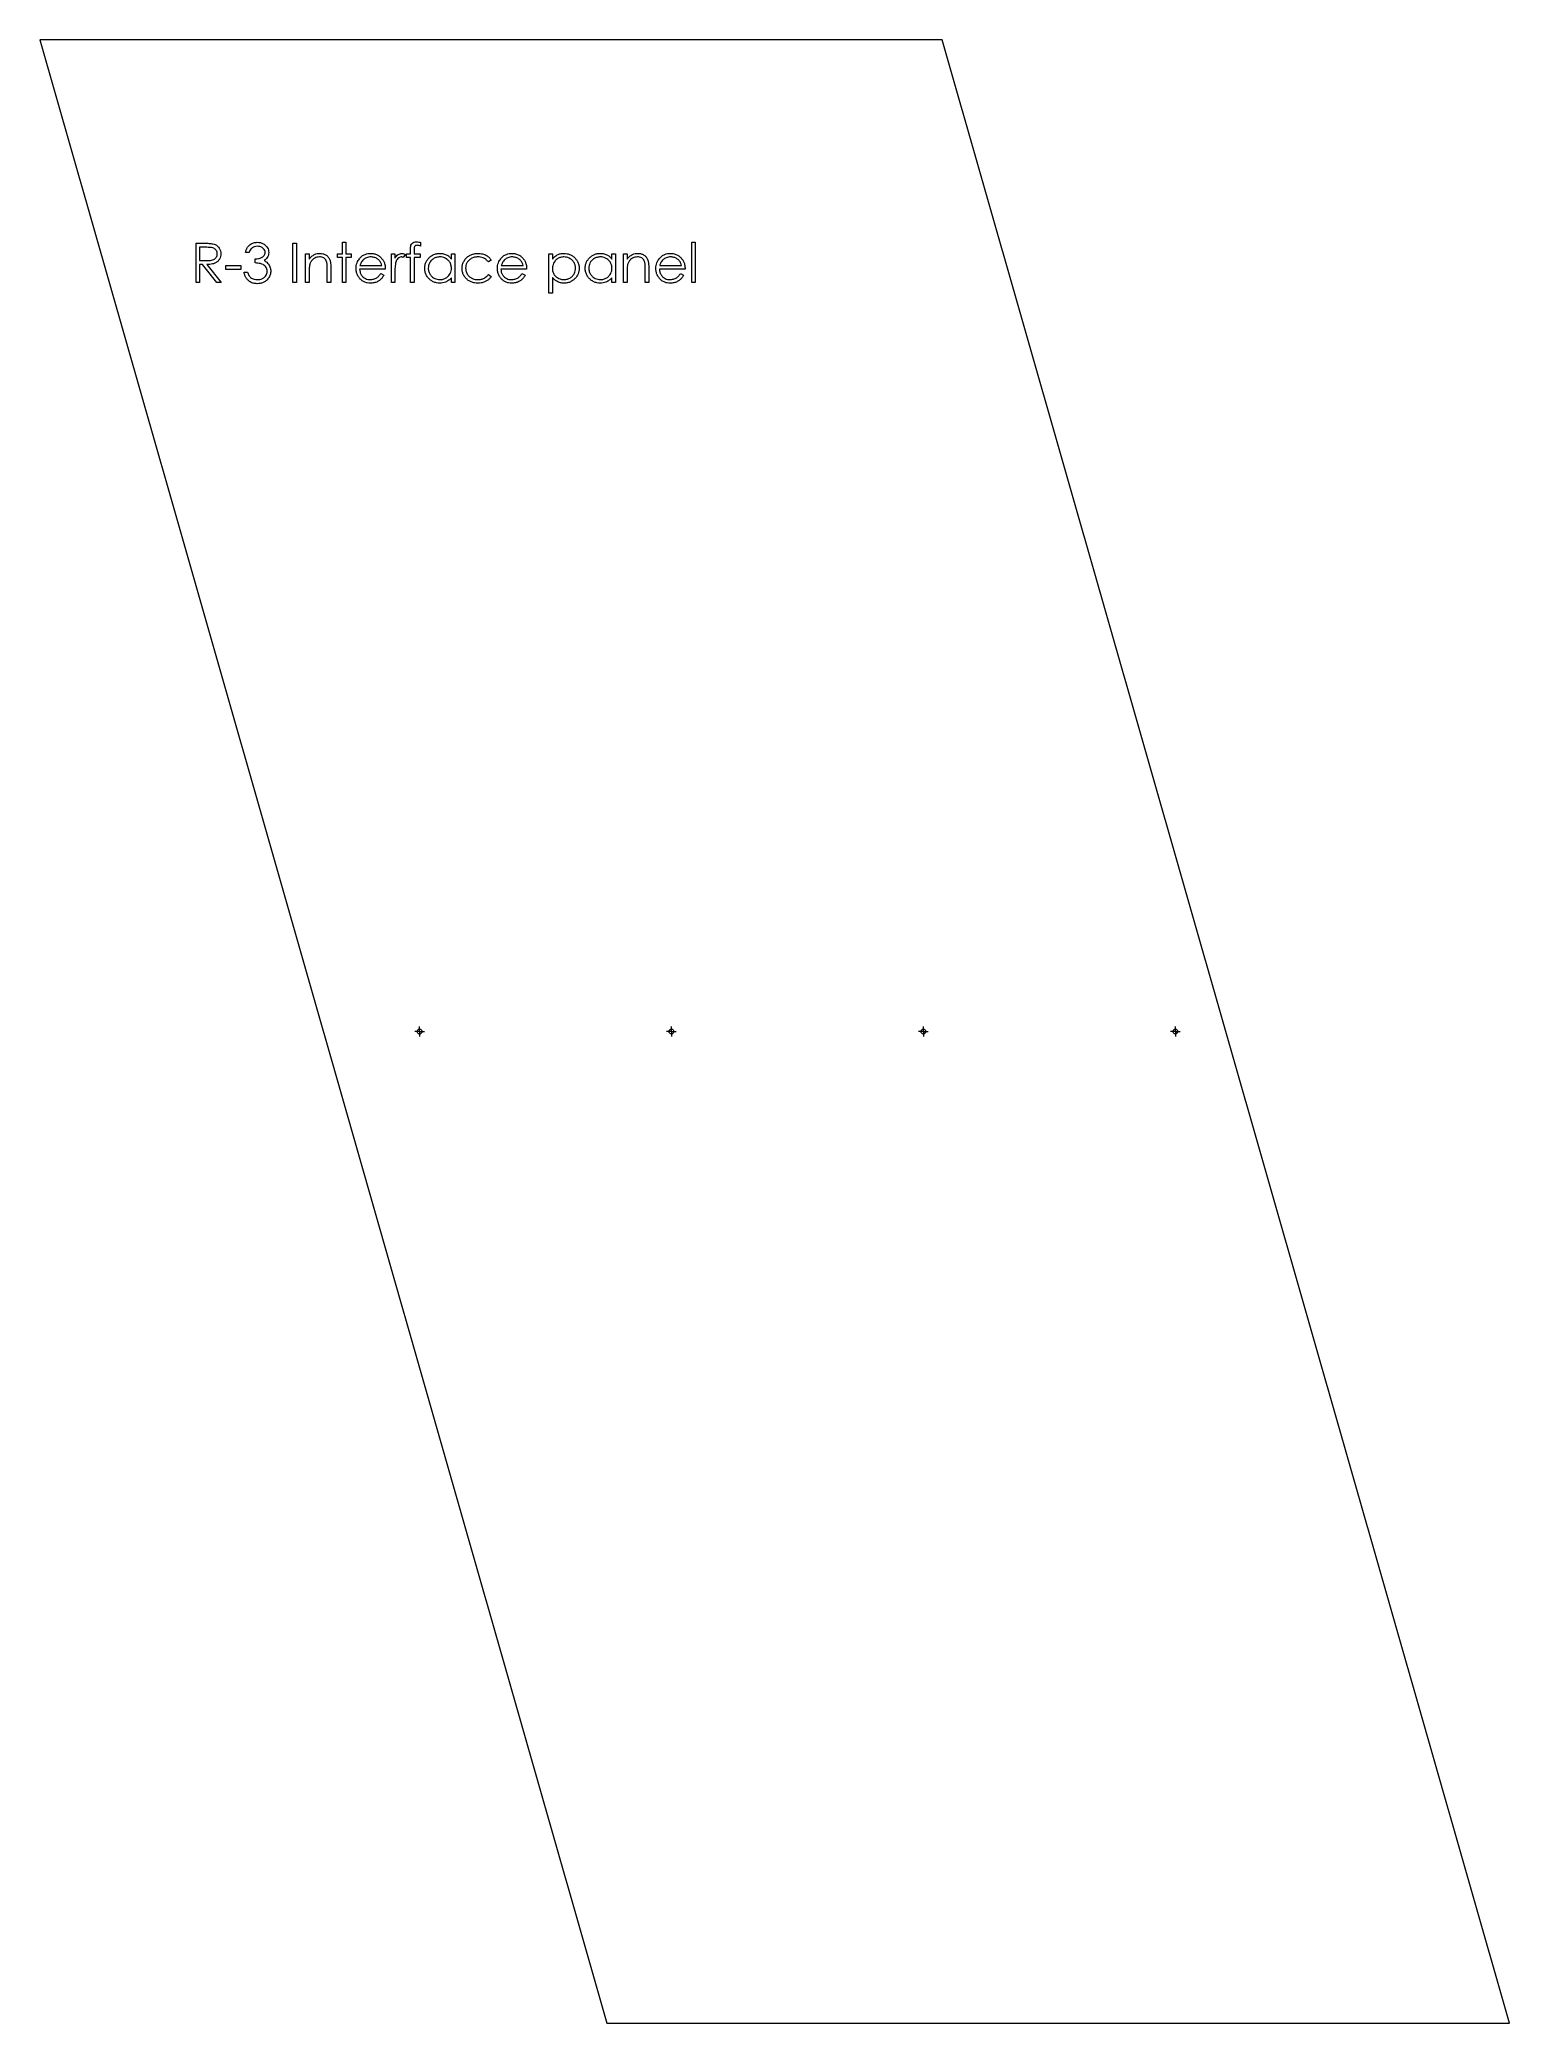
# Model space of a CAD drawing. Header units: inches. Extents: x -24 to 34.4, y -34.6 to 44.2.
import ezdxf

# ---------------------------------------------------------------- set-up
doc = ezdxf.new("R2010")
doc.units = ezdxf.units.IN
doc.header["$MEASUREMENT"] = 0

# ---------------------------------------------------------------- blocks, each defined once
blk = doc.blocks.new('SW_CENTERMARKSYMBOL_0')
at = {"color": 0, "linetype": 'Continuous', "lineweight": 0}
for p, q in [((-0.098, 0), (-0.192, 0)), ((0, 0), (-0.098, 0)), ((0, 0.098), (0, 0.192)), ((0, 0), (0, 0.098)), ((0, 0), (0, -0.098)), ((0, 0), (0.098, 0)), ((0.098, 0), (0.192, 0)), ((0, -0.098), (0, -0.192))]:
    blk.add_line(p, q, dxfattribs=at)
blk = doc.blocks.new('SW_CENTERMARKSYMBOL_1')
at = {"color": 0, "linetype": 'Continuous', "lineweight": 0}
for p, q in [((-0.098, 0), (-0.192, 0)), ((0, 0), (-0.098, 0)), ((0, 0.098), (0, 0.192)), ((0, 0), (0, 0.098)), ((0, 0), (0, -0.098)), ((0, 0), (0.098, 0)), ((0.098, 0), (0.192, 0)), ((0, -0.098), (0, -0.192))]:
    blk.add_line(p, q, dxfattribs=at)
blk = doc.blocks.new('SW_CENTERMARKSYMBOL_2')
at = {"color": 0, "linetype": 'Continuous', "lineweight": 0}
for p, q in [((-0.098, 0), (-0.192, 0)), ((0, 0), (-0.098, 0)), ((0, 0.098), (0, 0.192)), ((0, 0), (0, 0.098)), ((0, 0), (0, -0.098)), ((0, 0), (0.098, 0)), ((0.098, 0), (0.192, 0)), ((0, -0.098), (0, -0.192))]:
    blk.add_line(p, q, dxfattribs=at)
blk = doc.blocks.new('SW_CENTERMARKSYMBOL_3')
at = {"color": 0, "linetype": 'Continuous', "lineweight": 0}
for p, q in [((-0.098, 0), (-0.192, 0)), ((0, 0), (-0.098, 0)), ((0, 0.098), (0, 0.192)), ((0, 0), (0, 0.098)), ((0, 0), (0, -0.098)), ((0, 0), (0.098, 0)), ((0.098, 0), (0.192, 0)), ((0, -0.098), (0, -0.192))]:
    blk.add_line(p, q, dxfattribs=at)

msp = doc.modelspace()

# ---------------------------------------------------------------- linework, layer by layer
at = {"color": 7, "linetype": 'Continuous', "lineweight": 15}
for p, q in [((-23.952, 44.152), (-1.439, -34.568)), ((11.869, 44.152), (-23.952, 44.152)), ((34.382, -34.568), (11.869, 44.152)), ((-17.744, 36.072), (-17.431, 36.072)), ((-17.744, 34.509), (-17.744, 36.072)), ((-17.604, 35.912), (-17.604, 35.391)), ((-17.311, 35.912), (-17.604, 35.912)), ((-15.64, 35.711), (-15.781, 35.711)), ((-15.4, 35.291), (-15.4, 35.451)), ((-13.898, 36.072), (-13.757, 36.072)), ((-13.898, 34.509), (-13.898, 36.072)), ((-13.757, 36.072), (-13.757, 34.509)), ((-13.397, 35.651), (-13.257, 35.651)), ((-13.397, 34.509), (-13.397, 35.651)), ((-13.257, 35.651), (-13.257, 35.445)), ((-12.135, 35.511), (-12.135, 35.651)), ((-12.135, 35.651), (-11.935, 35.651)), ((-11.935, 35.511), (-12.135, 35.511)), ((-11.935, 36.112), (-11.794, 36.112)), ((-11.935, 35.651), (-11.935, 36.112)), ((-11.935, 34.509), (-11.935, 35.511)), ((-11.794, 36.112), (-11.794, 35.651)), ((-11.794, 35.651), (-11.594, 35.651)), ((-11.794, 35.511), (-11.794, 34.509)), ((-11.594, 35.511), (-11.794, 35.511)), ((-11.594, 35.651), (-11.594, 35.511)), ((-9.991, 35.651), (-9.851, 35.651)), ((-9.991, 34.509), (-9.991, 35.651)), ((-9.851, 35.651), (-9.851, 35.483)), ((-9.451, 35.632), (-9.528, 35.511)), ((-9.39, 35.651), (-9.23, 35.651)), ((-9.39, 35.511), (-9.39, 35.651)), ((-9.23, 35.511), (-9.39, 35.511)), ((-9.23, 35.651), (-9.23, 35.834)), ((-9.23, 34.509), (-9.23, 35.511)), ((-9.089, 35.511), (-9.09, 34.509)), ((-9.089, 35.81), (-9.089, 35.651)), ((-9.089, 35.651), (-8.85, 35.651)), ((-8.85, 35.511), (-9.089, 35.511)), ((-8.85, 35.651), (-8.85, 35.511)), ((-8.83, 36.103), (-8.83, 35.957)), ((-7.608, 35.651), (-7.467, 35.651)), ((-7.608, 35.44), (-7.608, 35.651)), ((-7.467, 35.651), (-7.467, 34.509)), ((-3.741, 35.651), (-3.601, 35.651)), ((-3.741, 34.089), (-3.741, 35.651)), ((-3.601, 35.651), (-3.601, 35.44)), ((-1.237, 35.651), (-1.097, 35.651)), ((-1.237, 35.44), (-1.237, 35.651)), ((-1.097, 35.651), (-1.097, 34.509)), ((-0.777, 35.651), (-0.636, 35.651)), ((-0.777, 34.509), (-0.777, 35.651)), ((-0.636, 35.651), (-0.636, 35.445)), ((1.928, 36.112), (2.068, 36.112)), ((1.928, 34.509), (1.928, 36.112)), ((2.068, 36.112), (2.068, 34.509)), ((-17.604, 35.391), (-17.318, 35.389)), ((-17.604, 35.23), (-17.604, 34.509)), ((-17.49, 35.23), (-17.604, 35.23)), ((-16.916, 34.509), (-17.49, 35.23)), ((-17.316, 35.23), (-16.742, 34.509)), ((-16.562, 35.19), (-15.961, 35.19)), ((-16.562, 35.03), (-16.562, 35.19)), ((-15.961, 35.03), (-16.562, 35.03)), ((-15.961, 35.19), (-15.961, 35.03)), ((-15.841, 34.93), (-15.701, 34.93)), ((-13.257, 34.922), (-13.257, 34.509)), ((-12.536, 34.509), (-12.536, 35.046)), ((-12.395, 35.092), (-12.395, 34.509)), ((-10.232, 35.05), (-11.253, 35.05)), ((-11.239, 35.19), (-10.372, 35.19)), ((-10.417, 34.87), (-10.292, 34.804)), ((-9.851, 34.893), (-9.851, 34.509)), ((-7.608, 34.509), (-7.608, 34.707)), ((-6.025, 35.404), (-6.142, 35.331)), ((-6.142, 34.83), (-6.025, 34.753)), ((-4.623, 35.05), (-5.644, 35.05)), ((-5.63, 35.19), (-4.763, 35.19)), ((-4.808, 34.87), (-4.683, 34.804)), ((-3.601, 34.716), (-3.601, 34.089)), ((-1.237, 34.509), (-1.237, 34.707)), ((-0.636, 34.922), (-0.636, 34.509)), ((0.085, 34.509), (0.085, 35.046)), ((0.225, 35.092), (0.225, 34.509)), ((1.667, 35.05), (0.646, 35.05)), ((0.66, 35.19), (1.527, 35.19)), ((1.483, 34.87), (1.607, 34.804)), ((-17.604, 34.509), (-17.744, 34.509)), ((-16.742, 34.509), (-16.916, 34.509)), ((-13.757, 34.509), (-13.898, 34.509)), ((-13.257, 34.509), (-13.397, 34.509)), ((-12.395, 34.509), (-12.536, 34.509)), ((-11.794, 34.509), (-11.935, 34.509)), ((-9.851, 34.509), (-9.991, 34.509)), ((-9.09, 34.509), (-9.23, 34.509)), ((-7.467, 34.509), (-7.608, 34.509)), ((-3.601, 34.089), (-3.741, 34.089)), ((-1.097, 34.509), (-1.237, 34.509)), ((-0.636, 34.509), (-0.777, 34.509)), ((0.225, 34.509), (0.085, 34.509)), ((2.068, 34.509), (1.928, 34.509)), ((-1.439, -34.568), (34.382, -34.568))]:
    msp.add_line(p, q, dxfattribs=at)
for centre in [(-8.875, 4.792), (1.125, 4.792), (11.125, 4.792), (21.125, 4.792)]:
    msp.add_circle(centre, 0.094, dxfattribs=at)
for points, knots in [([(-17.431, 36.072), (-17.365, 36.072), (-17.246, 36.072), (-17.129, 36.057), (-17.077, 36.051)], [0, 0, 0, 0, 0.560242, 1, 1, 1, 1]), ([(-17.318, 35.389), (-17.286, 35.389), (-17.224, 35.39), (-17.132, 35.399), (-17.049, 35.423), (-16.983, 35.466), (-16.938, 35.52), (-16.908, 35.584), (-16.904, 35.631), (-16.903, 35.654)], [0, 0, 0, 0, 0.166936, 0.3338, 0.500241, 0.625179, 0.750152, 0.875064, 1, 1, 1, 1]), ([(-16.762, 35.654), (-16.764, 35.617), (-16.769, 35.543), (-16.812, 35.439), (-16.881, 35.351), (-16.976, 35.287), (-17.085, 35.25), (-17.2, 35.233), (-17.278, 35.231), (-17.316, 35.23)], [0, 0, 0, 0, 0.139993, 0.279916, 0.419769, 0.559704, 0.706303, 0.853122, 1, 1, 1, 1]), ([(-16.903, 35.654), (-16.904, 35.677), (-16.908, 35.723), (-16.939, 35.785), (-16.983, 35.838), (-17.047, 35.881), (-17.129, 35.902), (-17.219, 35.911), (-17.28, 35.911), (-17.311, 35.912)], [0, 0, 0, 0, 0.124916, 0.249841, 0.374793, 0.49974, 0.666181, 0.833074, 1, 1, 1, 1]), ([(-17.077, 36.051), (-17.044, 36.041), (-16.978, 36.022), (-16.893, 35.963), (-16.82, 35.882), (-16.77, 35.775), (-16.765, 35.694), (-16.762, 35.654)], [0, 0, 0, 0, 0.1868132, 0.3735302, 0.5602892, 0.7800191, 1, 1, 1, 1]), ([(-15.781, 35.711), (-15.77, 35.751), (-15.747, 35.832), (-15.684, 35.941), (-15.589, 36.034), (-15.463, 36.101), (-15.365, 36.108), (-15.316, 36.112)], [0, 0, 0, 0, 0.186987, 0.37376, 0.560445, 0.780129, 1, 1, 1, 1]), ([(-15.314, 35.952), (-15.354, 35.948), (-15.436, 35.942), (-15.536, 35.881), (-15.6, 35.798), (-15.627, 35.74), (-15.64, 35.711)], [0, 0, 0, 0, 0.2799852, 0.5590725, 0.7793499, 1, 1, 1, 1]), ([(-15.4, 35.451), (-15.356, 35.453), (-15.269, 35.458), (-15.163, 35.493), (-15.087, 35.536), (-15.039, 35.582), (-15.006, 35.641), (-15.002, 35.685), (-14.999, 35.707)], [0, 0, 0, 0, 0.250177, 0.500117, 0.625279, 0.750243, 0.875157, 1, 1, 1, 1]), ([(-15.316, 36.112), (-15.273, 36.109), (-15.189, 36.103), (-15.071, 36.054), (-14.975, 35.984), (-14.909, 35.897), (-14.867, 35.805), (-14.862, 35.739), (-14.859, 35.706)], [0, 0, 0, 0, 0.186679, 0.373365, 0.559884, 0.706614, 0.853352, 1, 1, 1, 1]), ([(-14.999, 35.707), (-15.003, 35.734), (-15.009, 35.789), (-15.06, 35.858), (-15.129, 35.912), (-15.216, 35.946), (-15.281, 35.95), (-15.314, 35.952)], [0, 0, 0, 0, 0.186151, 0.37258, 0.559503, 0.779567, 1, 1, 1, 1]), ([(-14.859, 35.706), (-14.862, 35.67), (-14.867, 35.597), (-14.912, 35.505), (-14.972, 35.434), (-15.019, 35.401), (-15.042, 35.384)], [0, 0, 0, 0, 0.279873, 0.559517, 0.779722, 1, 1, 1, 1]), ([(-13.257, 35.445), (-13.226, 35.482), (-13.165, 35.555), (-13.051, 35.627), (-12.934, 35.665), (-12.86, 35.669), (-12.822, 35.671)], [0, 0, 0, 0, 0.2801021, 0.5597759, 0.7798667, 1, 1, 1, 1]), ([(-12.847, 35.531), (-12.88, 35.529), (-12.945, 35.524), (-13.038, 35.486), (-13.122, 35.423), (-13.196, 35.339), (-13.222, 35.265), (-13.235, 35.229)], [0, 0, 0, 0, 0.1867065, 0.373404, 0.560215, 0.7801269, 1, 1, 1, 1]), ([(-12.552, 35.306), (-12.559, 35.331), (-12.573, 35.379), (-12.614, 35.444), (-12.677, 35.496), (-12.757, 35.527), (-12.817, 35.53), (-12.847, 35.531)], [0, 0, 0, 0, 0.186823, 0.37354, 0.560086, 0.779896, 1, 1, 1, 1]), ([(-12.822, 35.671), (-12.784, 35.669), (-12.707, 35.664), (-12.6, 35.618), (-12.509, 35.546), (-12.443, 35.447), (-12.41, 35.332), (-12.397, 35.213), (-12.396, 35.133), (-12.395, 35.092)], [0, 0, 0, 0, 0.140015, 0.279924, 0.419846, 0.559713, 0.706244, 0.853095, 1, 1, 1, 1]), ([(-11.394, 35.077), (-11.392, 35.116), (-11.388, 35.192), (-11.358, 35.296), (-11.315, 35.385), (-11.28, 35.434), (-11.262, 35.458)], [0, 0, 0, 0, 0.27997, 0.559863, 0.779915, 1, 1, 1, 1]), ([(-11.262, 35.458), (-11.23, 35.494), (-11.167, 35.566), (-11.048, 35.632), (-10.929, 35.666), (-10.854, 35.67), (-10.816, 35.671)], [0, 0, 0, 0, 0.279931, 0.559644, 0.779763, 1, 1, 1, 1]), ([(-10.809, 35.531), (-10.839, 35.53), (-10.898, 35.527), (-10.979, 35.503), (-11.048, 35.468), (-11.085, 35.439), (-11.103, 35.424)], [0, 0, 0, 0, 0.279967, 0.559822, 0.779884, 1, 1, 1, 1]), ([(-10.816, 35.671), (-10.792, 35.671), (-10.747, 35.669), (-10.68, 35.658), (-10.616, 35.641), (-10.556, 35.616), (-10.5, 35.585), (-10.448, 35.545), (-10.399, 35.5), (-10.371, 35.464), (-10.356, 35.446)], [0.0000027, 0.0000027, 0.0000027, 0.0000027, 0.1320402, 0.2590328, 0.3818798, 0.5022584, 0.6227522, 0.7447426, 0.8701089, 0.9999966, 0.9999966, 0.9999966, 0.9999966]), ([(-10.372, 35.19), (-10.383, 35.226), (-10.404, 35.298), (-10.466, 35.394), (-10.56, 35.468), (-10.676, 35.521), (-10.765, 35.528), (-10.809, 35.531)], [0, 0, 0, 0, 0.186903, 0.373478, 0.560061, 0.780034, 1, 1, 1, 1]), ([(-10.356, 35.446), (-10.334, 35.414), (-10.29, 35.348), (-10.254, 35.243), (-10.235, 35.143), (-10.233, 35.081), (-10.232, 35.05)], [0, 0, 0, 0, 0.279842, 0.559736, 0.779838, 1, 1, 1, 1]), ([(-9.851, 35.483), (-9.833, 35.51), (-9.796, 35.565), (-9.727, 35.626), (-9.65, 35.664), (-9.598, 35.669), (-9.573, 35.671)], [0, 0, 0, 0, 0.280333, 0.560209, 0.780194, 1, 1, 1, 1]), ([(-9.599, 35.531), (-9.632, 35.524), (-9.699, 35.509), (-9.764, 35.437), (-9.804, 35.361), (-9.819, 35.31), (-9.826, 35.285)], [0, 0, 0, 0, 0.277924, 0.5579314, 0.7788682, 1, 1, 1, 1]), ([(-9.528, 35.511), (-9.54, 35.517), (-9.563, 35.527), (-9.588, 35.53), (-9.599, 35.531)], [0, 0, 0, 0, 0.5604158, 1, 1, 1, 1]), ([(-9.573, 35.671), (-9.548, 35.668), (-9.505, 35.663), (-9.467, 35.642), (-9.451, 35.632)], [0, 0, 0, 0, 0.559246, 1, 1, 1, 1]), ([(-9.23, 35.834), (-9.23, 35.861), (-9.229, 35.915), (-9.219, 35.996), (-9.176, 36.073), (-9.096, 36.125), (-9.032, 36.129), (-9, 36.132)], [0, 0, 0, 0, 0.187489, 0.374735, 0.560714, 0.779934, 1, 1, 1, 1]), ([(-8.972, 35.992), (-8.993, 35.99), (-9.026, 35.987), (-9.062, 35.964), (-9.089, 35.929), (-9.088, 35.873), (-9.089, 35.831), (-9.089, 35.81)], [0, 0, 0, 0, 0.2493059, 0.3745191, 0.4988661, 0.748979, 1, 1, 1, 1]), ([(-9, 36.132), (-8.968, 36.13), (-8.91, 36.125), (-8.854, 36.11), (-8.83, 36.103)], [0, 0, 0, 0, 0.559719, 1, 1, 1, 1]), ([(-8.83, 35.957), (-8.855, 35.967), (-8.901, 35.985), (-8.95, 35.99), (-8.972, 35.992)], [0, 0, 0, 0, 0.56025, 1, 1, 1, 1]), ([(-8.669, 35.083), (-8.667, 35.127), (-8.662, 35.214), (-8.617, 35.339), (-8.546, 35.449), (-8.451, 35.543), (-8.337, 35.617), (-8.207, 35.664), (-8.115, 35.669), (-8.07, 35.671)], [0, 0, 0, 0, 0.140023, 0.279973, 0.419965, 0.560026, 0.706667, 0.853296, 1, 1, 1, 1]), ([(-8.068, 35.531), (-8.112, 35.528), (-8.201, 35.521), (-8.325, 35.464), (-8.42, 35.382), (-8.483, 35.286), (-8.522, 35.187), (-8.527, 35.117), (-8.529, 35.082)], [0, 0, 0, 0, 0.186615, 0.373213, 0.559712, 0.706517, 0.853293, 1, 1, 1, 1]), ([(-8.07, 35.671), (-8.019, 35.668), (-7.919, 35.662), (-7.787, 35.61), (-7.682, 35.533), (-7.632, 35.471), (-7.608, 35.44)], [0, 0, 0, 0, 0.279981, 0.559749, 0.779813, 1, 1, 1, 1]), ([(-7.608, 35.078), (-7.611, 35.123), (-7.617, 35.213), (-7.677, 35.336), (-7.763, 35.428), (-7.861, 35.491), (-7.962, 35.525), (-8.032, 35.529), (-8.068, 35.531)], [0, 0, 0, 0, 0.18666, 0.373089, 0.559693, 0.706422, 0.853161, 1, 1, 1, 1]), ([(-7.187, 35.071), (-7.184, 35.117), (-7.178, 35.208), (-7.129, 35.337), (-7.055, 35.453), (-6.953, 35.55), (-6.829, 35.62), (-6.691, 35.664), (-6.596, 35.669), (-6.548, 35.671)], [0, 0, 0, 0, 0.139979, 0.279961, 0.419945, 0.559903, 0.70657, 0.853255, 1, 1, 1, 1]), ([(-6.558, 35.531), (-6.604, 35.528), (-6.696, 35.523), (-6.826, 35.47), (-6.927, 35.389), (-6.998, 35.294), (-7.04, 35.192), (-7.044, 35.12), (-7.047, 35.083)], [0, 0, 0, 0, 0.186749, 0.373268, 0.559833, 0.706582, 0.85324, 1, 1, 1, 1]), ([(-6.142, 35.331), (-6.172, 35.365), (-6.231, 35.432), (-6.341, 35.495), (-6.453, 35.526), (-6.523, 35.529), (-6.558, 35.531)], [0, 0, 0, 0, 0.279906, 0.55961, 0.77977, 1, 1, 1, 1]), ([(-6.548, 35.671), (-6.49, 35.667), (-6.376, 35.659), (-6.225, 35.6), (-6.102, 35.516), (-6.051, 35.441), (-6.025, 35.404)], [0, 0, 0, 0, 0.280063, 0.560132, 0.780068, 1, 1, 1, 1]), ([(-5.785, 35.077), (-5.783, 35.116), (-5.779, 35.192), (-5.749, 35.296), (-5.706, 35.385), (-5.671, 35.434), (-5.653, 35.458)], [0, 0, 0, 0, 0.279971, 0.559864, 0.779915, 1, 1, 1, 1]), ([(-5.653, 35.458), (-5.621, 35.494), (-5.558, 35.566), (-5.439, 35.632), (-5.32, 35.666), (-5.245, 35.67), (-5.207, 35.671)], [0, 0, 0, 0, 0.2799332, 0.559649, 0.7797697, 1, 1, 1, 1]), ([(-5.2, 35.531), (-5.23, 35.53), (-5.289, 35.527), (-5.37, 35.503), (-5.439, 35.468), (-5.476, 35.439), (-5.494, 35.424)], [0, 0, 0, 0, 0.279956, 0.559815, 0.779881, 1, 1, 1, 1]), ([(-5.207, 35.671), (-5.157, 35.668), (-5.058, 35.662), (-4.927, 35.611), (-4.823, 35.536), (-4.772, 35.476), (-4.747, 35.446)], [0, 0, 0, 0, 0.279989, 0.559731, 0.779838, 1, 1, 1, 1]), ([(-4.763, 35.19), (-4.774, 35.226), (-4.795, 35.298), (-4.857, 35.394), (-4.951, 35.468), (-5.067, 35.521), (-5.156, 35.528), (-5.2, 35.531)], [0, 0, 0, 0, 0.186903, 0.373476, 0.560056, 0.780028, 1, 1, 1, 1]), ([(-4.747, 35.446), (-4.725, 35.414), (-4.681, 35.348), (-4.645, 35.243), (-4.626, 35.143), (-4.624, 35.081), (-4.623, 35.05)], [0, 0, 0, 0, 0.279842, 0.559737, 0.779837, 1, 1, 1, 1]), ([(-3.601, 35.44), (-3.569, 35.479), (-3.505, 35.556), (-3.383, 35.628), (-3.258, 35.666), (-3.179, 35.669), (-3.14, 35.671)], [0, 0, 0, 0, 0.2800161, 0.5595879, 0.779765, 1, 1, 1, 1]), ([(-3.141, 35.531), (-3.186, 35.528), (-3.276, 35.522), (-3.4, 35.464), (-3.495, 35.381), (-3.56, 35.285), (-3.595, 35.184), (-3.599, 35.113), (-3.601, 35.078)], [0, 0, 0, 0, 0.186652, 0.373142, 0.559731, 0.706467, 0.853168, 1, 1, 1, 1]), ([(-2.68, 35.082), (-2.684, 35.126), (-2.692, 35.215), (-2.754, 35.336), (-2.838, 35.429), (-2.936, 35.489), (-3.036, 35.525), (-3.106, 35.529), (-3.141, 35.531)], [0, 0, 0, 0, 0.186487, 0.373079, 0.559587, 0.706358, 0.85317, 1, 1, 1, 1]), ([(-3.14, 35.671), (-3.096, 35.669), (-3.009, 35.664), (-2.884, 35.622), (-2.772, 35.553), (-2.674, 35.462), (-2.597, 35.35), (-2.548, 35.221), (-2.542, 35.129), (-2.54, 35.083)], [0, 0, 0, 0, 0.140066, 0.280056, 0.420047, 0.560107, 0.706753, 0.853337, 1, 1, 1, 1]), ([(-2.299, 35.083), (-2.299, 35.103), (-2.297, 35.142), (-2.289, 35.2), (-2.275, 35.256), (-2.256, 35.309), (-2.231, 35.36), (-2.201, 35.409), (-2.165, 35.456), (-2.124, 35.499), (-2.079, 35.54), (-2.031, 35.575), (-1.982, 35.605), (-1.929, 35.629), (-1.875, 35.648), (-1.818, 35.662), (-1.76, 35.669), (-1.72, 35.671), (-1.699, 35.671)], [0.0000012, 0.0000012, 0.0000012, 0.0000012, 0.0637745, 0.1260788, 0.1869041, 0.2475739, 0.3080034, 0.3691319, 0.4320332, 0.4967908, 0.5616108, 0.6249139, 0.6867263, 0.7480788, 0.8095823, 0.8716307, 0.9348858, 1, 1, 1, 1]), ([(-1.698, 35.531), (-1.742, 35.528), (-1.831, 35.521), (-1.955, 35.464), (-2.049, 35.382), (-2.112, 35.286), (-2.152, 35.187), (-2.157, 35.117), (-2.159, 35.082)], [0, 0, 0, 0, 0.186618, 0.373211, 0.559715, 0.706516, 0.853293, 1, 1, 1, 1]), ([(-1.699, 35.671), (-1.649, 35.668), (-1.549, 35.662), (-1.416, 35.61), (-1.311, 35.533), (-1.262, 35.471), (-1.237, 35.44)], [0, 0, 0, 0, 0.27998, 0.559751, 0.779811, 1, 1, 1, 1]), ([(-1.237, 35.078), (-1.241, 35.123), (-1.247, 35.213), (-1.307, 35.336), (-1.393, 35.428), (-1.491, 35.491), (-1.592, 35.525), (-1.662, 35.529), (-1.698, 35.531)], [0, 0, 0, 0, 0.186659, 0.37309, 0.559691, 0.70642, 0.853158, 1, 1, 1, 1]), ([(-0.636, 35.445), (-0.606, 35.482), (-0.545, 35.555), (-0.431, 35.627), (-0.314, 35.665), (-0.239, 35.669), (-0.202, 35.671)], [0, 0, 0, 0, 0.280103, 0.559783, 0.779866, 1, 1, 1, 1]), ([(-0.226, 35.531), (-0.259, 35.529), (-0.325, 35.524), (-0.418, 35.486), (-0.502, 35.423), (-0.576, 35.339), (-0.602, 35.265), (-0.615, 35.229)], [0, 0, 0, 0, 0.186698, 0.373404, 0.560216, 0.780128, 1, 1, 1, 1]), ([(0.068, 35.306), (0.061, 35.331), (0.048, 35.379), (0.006, 35.444), (-0.056, 35.496), (-0.137, 35.527), (-0.197, 35.53), (-0.226, 35.531)], [0, 0, 0, 0, 0.186824, 0.373541, 0.560087, 0.779891, 1, 1, 1, 1]), ([(-0.202, 35.671), (-0.181, 35.67), (-0.14, 35.669), (-0.079, 35.657), (-0.023, 35.636), (0.029, 35.608), (0.076, 35.573), (0.117, 35.532), (0.151, 35.485), (0.174, 35.441), (0.189, 35.403), (0.199, 35.37), (0.207, 35.333), (0.214, 35.292), (0.218, 35.247), (0.222, 35.199), (0.225, 35.147), (0.225, 35.111), (0.225, 35.092)], [0, 0, 0, 0, 0.0772404, 0.1511781, 0.223488, 0.2955426, 0.3669763, 0.4371305, 0.5070436, 0.5785597, 0.6166135, 0.6587562, 0.7044912, 0.7548031, 0.8093316, 0.8682745, 0.9320729, 0.9999989, 0.9999989, 0.9999989, 0.9999989]), ([(0.505, 35.077), (0.507, 35.116), (0.511, 35.192), (0.541, 35.296), (0.584, 35.385), (0.619, 35.434), (0.637, 35.458)], [0, 0, 0, 0, 0.279972, 0.559867, 0.779917, 1, 1, 1, 1]), ([(0.637, 35.458), (0.669, 35.494), (0.733, 35.566), (0.851, 35.632), (0.97, 35.666), (1.045, 35.67), (1.083, 35.671)], [0, 0, 0, 0, 0.2799341, 0.5596436, 0.7797669, 1, 1, 1, 1]), ([(1.09, 35.531), (1.06, 35.53), (1.001, 35.527), (0.92, 35.503), (0.851, 35.468), (0.814, 35.439), (0.796, 35.424)], [0, 0, 0, 0, 0.279967, 0.559815, 0.779884, 1, 1, 1, 1]), ([(1.083, 35.671), (1.133, 35.668), (1.232, 35.662), (1.363, 35.611), (1.467, 35.536), (1.518, 35.476), (1.543, 35.446)], [0, 0, 0, 0, 0.279982, 0.559729, 0.779837, 1, 1, 1, 1]), ([(1.527, 35.19), (1.516, 35.226), (1.495, 35.298), (1.433, 35.394), (1.339, 35.468), (1.223, 35.521), (1.134, 35.528), (1.09, 35.531)], [0, 0, 0, 0, 0.1869033, 0.3734779, 0.5600578, 0.7800307, 1, 1, 1, 1]), ([(1.543, 35.446), (1.565, 35.414), (1.609, 35.348), (1.645, 35.243), (1.664, 35.143), (1.666, 35.081), (1.667, 35.05)], [0, 0, 0, 0, 0.279842, 0.559737, 0.779837, 1, 1, 1, 1]), ([(-15.32, 34.469), (-15.367, 34.472), (-15.463, 34.478), (-15.597, 34.532), (-15.702, 34.616), (-15.772, 34.717), (-15.817, 34.82), (-15.833, 34.893), (-15.841, 34.93)], [0, 0, 0, 0, 0.186685, 0.3731553, 0.5595677, 0.7062914, 0.8531097, 1, 1, 1, 1]), ([(-15.701, 34.93), (-15.686, 34.885), (-15.665, 34.823), (-15.618, 34.752), (-15.592, 34.727), (-15.578, 34.714)], [0, 0, 0, 0, 0.559725, 0.779909, 1, 1, 1, 1]), ([(-15.578, 34.714), (-15.557, 34.699), (-15.514, 34.668), (-15.425, 34.636), (-15.358, 34.632), (-15.317, 34.63)], [0, 0, 0, 0, 0.280126, 0.560268, 1, 1, 1, 1]), ([(-14.919, 34.96), (-14.922, 34.987), (-14.926, 35.042), (-14.963, 35.116), (-15.015, 35.179), (-15.089, 35.233), (-15.184, 35.267), (-15.292, 35.283), (-15.364, 35.288), (-15.4, 35.291)], [0, 0, 0, 0, 0.124896, 0.249807, 0.374838, 0.499799, 0.666232, 0.833089, 1, 1, 1, 1]), ([(-14.779, 34.974), (-14.784, 34.922), (-14.794, 34.82), (-14.868, 34.682), (-14.967, 34.577), (-15.083, 34.512), (-15.199, 34.475), (-15.279, 34.471), (-15.32, 34.469)], [0, 0, 0, 0, 0.186448, 0.373015, 0.559476, 0.70629, 0.853148, 1, 1, 1, 1]), ([(-15.317, 34.63), (-15.281, 34.631), (-15.21, 34.635), (-15.106, 34.669), (-15.024, 34.728), (-14.964, 34.798), (-14.926, 34.875), (-14.922, 34.932), (-14.919, 34.96)], [0, 0, 0, 0, 0.1869089, 0.3735258, 0.5600796, 0.7068534, 0.8534095, 1, 1, 1, 1]), ([(-15.042, 35.384), (-15.005, 35.365), (-14.94, 35.332), (-14.893, 35.276), (-14.872, 35.251)], [0, 0, 0, 0, 0.559783, 1, 1, 1, 1]), ([(-14.872, 35.251), (-14.857, 35.228), (-14.826, 35.182), (-14.788, 35.089), (-14.782, 35.017), (-14.779, 34.974)], [0, 0, 0, 0, 0.280263, 0.560398, 1, 1, 1, 1]), ([(-13.235, 35.229), (-13.24, 35.2), (-13.25, 35.144), (-13.255, 35.041), (-13.256, 34.967), (-13.257, 34.922)], [0, 0, 0, 0, 0.279874, 0.559923, 1, 1, 1, 1]), ([(-12.536, 35.046), (-12.535, 35.095), (-12.535, 35.182), (-12.547, 35.268), (-12.552, 35.306)], [0, 0, 0, 0, 0.5602558, 1, 1, 1, 1]), ([(-10.819, 34.489), (-10.862, 34.491), (-10.948, 34.495), (-11.072, 34.534), (-11.183, 34.602), (-11.271, 34.7), (-11.34, 34.814), (-11.386, 34.942), (-11.391, 35.032), (-11.394, 35.077)], [0, 0, 0, 0, 0.140082, 0.280053, 0.419973, 0.559948, 0.706627, 0.853299, 1, 1, 1, 1]), ([(-11.253, 35.05), (-11.25, 35.009), (-11.243, 34.927), (-11.192, 34.813), (-11.115, 34.726), (-11.026, 34.667), (-10.934, 34.635), (-10.869, 34.631), (-10.837, 34.63)], [0, 0, 0, 0, 0.186719, 0.373249, 0.559777, 0.706491, 0.853191, 1, 1, 1, 1]), ([(-11.103, 35.424), (-11.121, 35.406), (-11.157, 35.37), (-11.204, 35.291), (-11.226, 35.228), (-11.239, 35.19)], [0, 0, 0, 0, 0.279925, 0.559973, 1, 1, 1, 1]), ([(-10.837, 34.63), (-10.79, 34.633), (-10.695, 34.641), (-10.571, 34.695), (-10.48, 34.778), (-10.438, 34.839), (-10.417, 34.87)], [0, 0, 0, 0, 0.279898, 0.559701, 0.77954, 1, 1, 1, 1]), ([(-10.292, 34.804), (-10.312, 34.77), (-10.353, 34.7), (-10.439, 34.612), (-10.547, 34.542), (-10.676, 34.496), (-10.772, 34.492), (-10.819, 34.489)], [0, 0, 0, 0, 0.186832, 0.373458, 0.560131, 0.779936, 1, 1, 1, 1]), ([(-9.826, 35.285), (-9.832, 35.249), (-9.845, 35.176), (-9.85, 35.045), (-9.851, 34.951), (-9.851, 34.893)], [0, 0, 0, 0, 0.279806, 0.559885, 1, 1, 1, 1]), ([(-8.074, 34.489), (-8.118, 34.492), (-8.205, 34.497), (-8.331, 34.539), (-8.442, 34.609), (-8.538, 34.702), (-8.614, 34.815), (-8.662, 34.946), (-8.667, 35.038), (-8.669, 35.083)], [0, 0, 0, 0, 0.140048, 0.280009, 0.420025, 0.560097, 0.706721, 0.853303, 1, 1, 1, 1]), ([(-8.529, 35.082), (-8.525, 35.037), (-8.517, 34.948), (-8.454, 34.827), (-8.371, 34.734), (-8.274, 34.673), (-8.174, 34.636), (-8.104, 34.632), (-8.069, 34.63)], [0, 0, 0, 0, 0.186501, 0.373091, 0.559638, 0.706453, 0.853235, 1, 1, 1, 1]), ([(-7.608, 34.707), (-7.642, 34.67), (-7.71, 34.597), (-7.833, 34.53), (-7.957, 34.495), (-8.035, 34.491), (-8.074, 34.489)], [0, 0, 0, 0, 0.279991, 0.55972, 0.779863, 1, 1, 1, 1]), ([(-8.069, 34.63), (-8.024, 34.633), (-7.935, 34.64), (-7.811, 34.696), (-7.714, 34.776), (-7.65, 34.872), (-7.613, 34.972), (-7.61, 35.043), (-7.608, 35.078)], [0, 0, 0, 0, 0.186631, 0.373259, 0.559687, 0.706428, 0.853187, 1, 1, 1, 1]), ([(-6.559, 34.489), (-6.604, 34.491), (-6.693, 34.495), (-6.823, 34.532), (-6.941, 34.597), (-7.043, 34.687), (-7.125, 34.799), (-7.178, 34.931), (-7.184, 35.024), (-7.187, 35.071)], [0, 0, 0, 0, 0.140087, 0.280121, 0.420117, 0.560172, 0.706805, 0.853353, 1, 1, 1, 1]), ([(-7.047, 35.083), (-7.042, 35.037), (-7.034, 34.944), (-6.967, 34.819), (-6.876, 34.726), (-6.772, 34.667), (-6.666, 34.635), (-6.594, 34.631), (-6.557, 34.63)], [0, 0, 0, 0, 0.186466, 0.372989, 0.559474, 0.706288, 0.853119, 1, 1, 1, 1]), ([(-6.025, 34.753), (-6.048, 34.722), (-6.094, 34.659), (-6.187, 34.588), (-6.296, 34.531), (-6.423, 34.495), (-6.514, 34.491), (-6.559, 34.489)], [0, 0, 0, 0, 0.18662, 0.373253, 0.559945, 0.779911, 1, 1, 1, 1]), ([(-6.557, 34.63), (-6.513, 34.632), (-6.423, 34.638), (-6.306, 34.685), (-6.212, 34.751), (-6.166, 34.804), (-6.142, 34.83)], [0, 0, 0, 0, 0.279955, 0.559717, 0.779839, 1, 1, 1, 1]), ([(-5.21, 34.489), (-5.253, 34.491), (-5.339, 34.495), (-5.463, 34.534), (-5.574, 34.602), (-5.662, 34.7), (-5.731, 34.814), (-5.777, 34.942), (-5.782, 35.032), (-5.785, 35.077)], [0, 0, 0, 0, 0.140087, 0.280058, 0.419973, 0.559951, 0.706627, 0.853299, 1, 1, 1, 1]), ([(-5.644, 35.05), (-5.641, 35.009), (-5.635, 34.927), (-5.583, 34.813), (-5.506, 34.726), (-5.417, 34.667), (-5.325, 34.635), (-5.26, 34.631), (-5.228, 34.63)], [0, 0, 0, 0, 0.186718, 0.373248, 0.559771, 0.706485, 0.853184, 1, 1, 1, 1]), ([(-5.494, 35.424), (-5.512, 35.406), (-5.548, 35.37), (-5.595, 35.291), (-5.617, 35.228), (-5.63, 35.19)], [0, 0, 0, 0, 0.279925, 0.559973, 1, 1, 1, 1]), ([(-5.228, 34.63), (-5.181, 34.633), (-5.086, 34.641), (-4.962, 34.695), (-4.871, 34.778), (-4.829, 34.839), (-4.808, 34.87)], [0, 0, 0, 0, 0.2799, 0.559699, 0.779539, 1, 1, 1, 1]), ([(-4.683, 34.804), (-4.703, 34.77), (-4.745, 34.7), (-4.83, 34.612), (-4.938, 34.542), (-5.067, 34.496), (-5.163, 34.492), (-5.21, 34.489)], [0, 0, 0, 0, 0.186832, 0.373459, 0.560133, 0.779935, 1, 1, 1, 1]), ([(-3.601, 35.078), (-3.598, 35.033), (-3.592, 34.943), (-3.532, 34.82), (-3.444, 34.729), (-3.345, 34.671), (-3.244, 34.636), (-3.174, 34.632), (-3.139, 34.63)], [0, 0, 0, 0, 0.186629, 0.373067, 0.559511, 0.706347, 0.853178, 1, 1, 1, 1]), ([(-3.135, 34.489), (-3.186, 34.493), (-3.286, 34.499), (-3.416, 34.554), (-3.522, 34.629), (-3.575, 34.687), (-3.601, 34.716)], [0, 0, 0, 0, 0.279891, 0.559608, 0.779757, 1, 1, 1, 1]), ([(-3.139, 34.63), (-3.094, 34.633), (-3.005, 34.641), (-2.883, 34.7), (-2.789, 34.782), (-2.727, 34.879), (-2.687, 34.977), (-2.682, 35.047), (-2.68, 35.082)], [0, 0, 0, 0, 0.186575, 0.373122, 0.559611, 0.706423, 0.853221, 1, 1, 1, 1]), ([(-2.54, 35.083), (-2.542, 35.04), (-2.547, 34.952), (-2.59, 34.827), (-2.66, 34.715), (-2.754, 34.62), (-2.867, 34.544), (-2.998, 34.497), (-3.09, 34.492), (-3.135, 34.489)], [0, 0, 0, 0, 0.140052, 0.280014, 0.420006, 0.560077, 0.706722, 0.853309, 1, 1, 1, 1]), ([(-1.704, 34.489), (-1.748, 34.492), (-1.835, 34.497), (-1.96, 34.539), (-2.072, 34.609), (-2.168, 34.702), (-2.244, 34.815), (-2.291, 34.946), (-2.297, 35.038), (-2.299, 35.083)], [0, 0, 0, 0, 0.140048, 0.280013, 0.420027, 0.560099, 0.706722, 0.853302, 1, 1, 1, 1]), ([(-2.159, 35.082), (-2.155, 35.037), (-2.147, 34.948), (-2.084, 34.827), (-2.001, 34.734), (-1.903, 34.673), (-1.804, 34.636), (-1.734, 34.632), (-1.699, 34.63)], [0, 0, 0, 0, 0.186499, 0.37309, 0.559633, 0.706448, 0.853229, 1, 1, 1, 1]), ([(-1.237, 34.707), (-1.271, 34.67), (-1.339, 34.597), (-1.463, 34.53), (-1.586, 34.495), (-1.665, 34.491), (-1.704, 34.489)], [0, 0, 0, 0, 0.279994, 0.559724, 0.779868, 1, 1, 1, 1]), ([(-1.699, 34.63), (-1.654, 34.633), (-1.565, 34.64), (-1.441, 34.696), (-1.343, 34.776), (-1.28, 34.872), (-1.243, 34.972), (-1.239, 35.043), (-1.237, 35.078)], [0, 0, 0, 0, 0.186629, 0.373255, 0.559685, 0.706426, 0.853186, 1, 1, 1, 1]), ([(-0.615, 35.229), (-0.62, 35.2), (-0.63, 35.144), (-0.635, 35.041), (-0.636, 34.967), (-0.636, 34.922)], [0, 0, 0, 0, 0.279874, 0.559923, 1, 1, 1, 1]), ([(0.085, 35.046), (0.085, 35.095), (0.086, 35.182), (0.073, 35.268), (0.068, 35.306)], [0, 0, 0, 0, 0.5602558, 1, 1, 1, 1]), ([(1.08, 34.489), (1.037, 34.491), (0.951, 34.495), (0.827, 34.534), (0.716, 34.602), (0.628, 34.7), (0.559, 34.814), (0.513, 34.942), (0.508, 35.032), (0.505, 35.077)], [0, 0, 0, 0, 0.140084, 0.280055, 0.419975, 0.559949, 0.706628, 0.853299, 1, 1, 1, 1]), ([(0.646, 35.05), (0.649, 35.009), (0.656, 34.927), (0.707, 34.813), (0.784, 34.726), (0.873, 34.667), (0.965, 34.635), (1.03, 34.631), (1.062, 34.63)], [0, 0, 0, 0, 0.186719, 0.373248, 0.559773, 0.706488, 0.853187, 1, 1, 1, 1]), ([(0.796, 35.424), (0.778, 35.406), (0.742, 35.37), (0.695, 35.291), (0.673, 35.228), (0.66, 35.19)], [0, 0, 0, 0, 0.2799196, 0.5599684, 1, 1, 1, 1]), ([(1.062, 34.63), (1.109, 34.633), (1.204, 34.641), (1.328, 34.695), (1.419, 34.778), (1.461, 34.839), (1.483, 34.87)], [0, 0, 0, 0, 0.279904, 0.559699, 0.779539, 1, 1, 1, 1]), ([(1.607, 34.804), (1.587, 34.77), (1.546, 34.7), (1.46, 34.612), (1.352, 34.542), (1.223, 34.496), (1.127, 34.492), (1.08, 34.489)], [0, 0, 0, 0, 0.186832, 0.373459, 0.560133, 0.779939, 1, 1, 1, 1])]:
    msp.add_open_spline(points, degree=3, knots=knots, dxfattribs=at)

# ---------------------------------------------------------------- block references
at = {"color": 7, "linetype": 'Continuous', "lineweight": 0}
for name, p in [('SW_CENTERMARKSYMBOL_3', (-8.875, 4.792)), ('SW_CENTERMARKSYMBOL_2', (1.125, 4.792)), ('SW_CENTERMARKSYMBOL_1', (11.125, 4.792)), ('SW_CENTERMARKSYMBOL_0', (21.125, 4.792))]:
    msp.add_blockref(name, p, dxfattribs=at)

doc.saveas('drawing.dxf')
